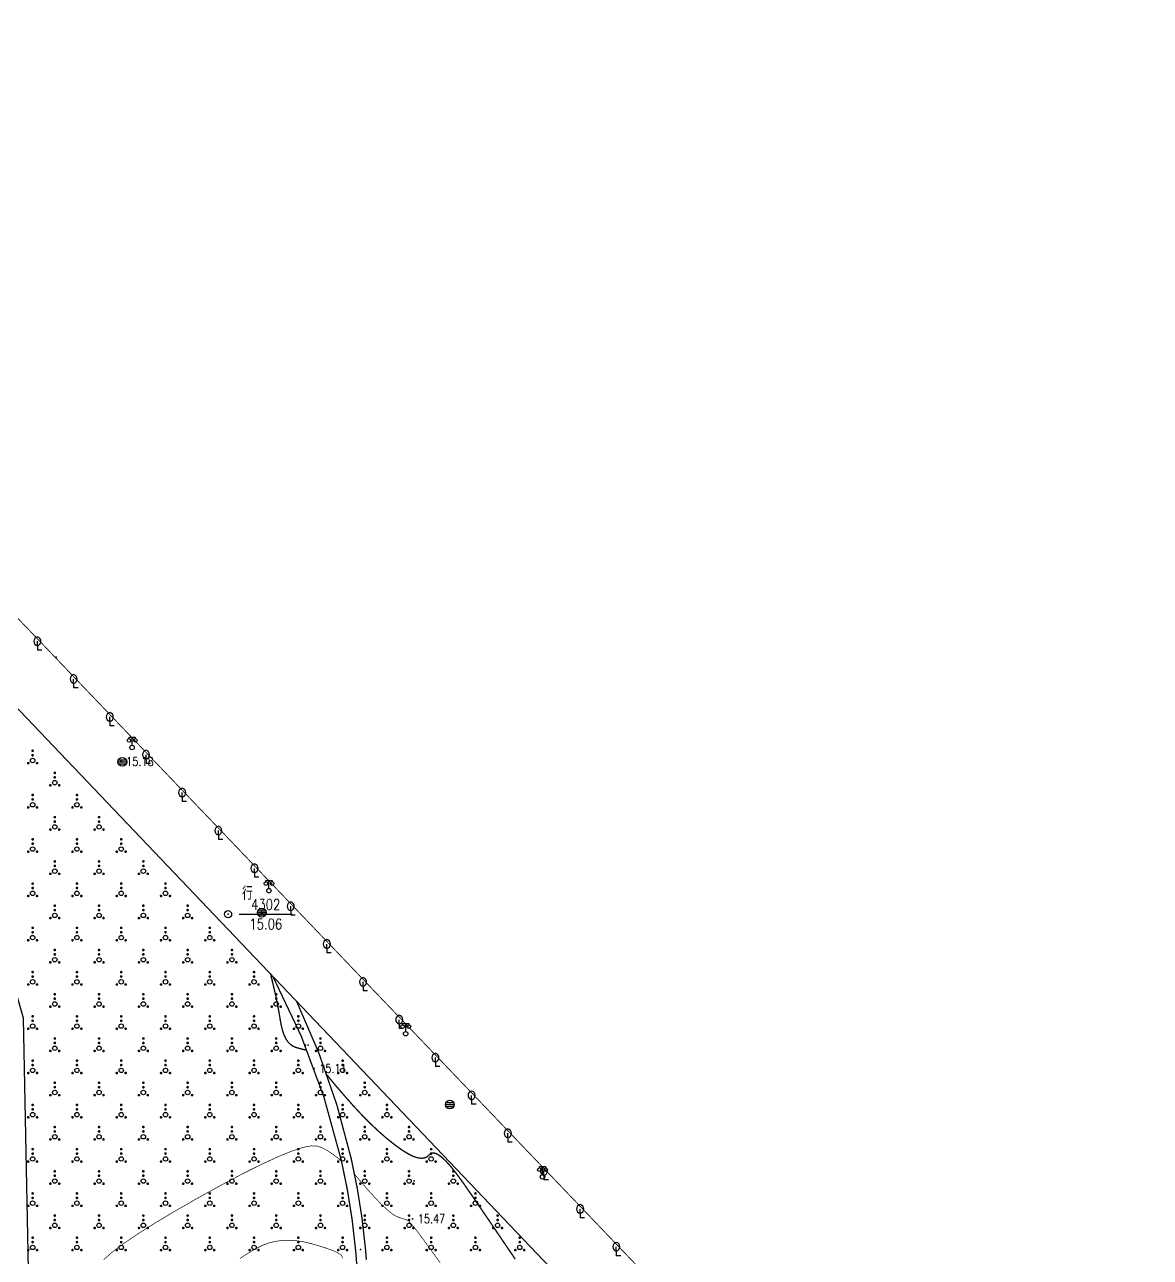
# Model space of a CAD drawing. Extents: x 940 to 2162, y 608 to 1562.
# Drawn here: x 2029.9 to 2157, y 1061.8 to 1201.1 of the extents above; entities that cross this region are included whole.
import ezdxf
from ezdxf.enums import TextEntityAlignment as Align

# ---------------------------------------------------------------- set-up
doc = ezdxf.new("R2010")
doc.units = 0
doc.header["$LTSCALE"] = 0.5
doc.header["$PDSIZE"] = 0.2
doc.linetypes.add('X3', pattern=[5, 4, -1])
doc.layers.get('0').update_dxf_attribs({"linetype": 'CONTINUOUS'})
for name, color, linetype in [('COMPONENT', 4, 'CONTINUOUS'), ('DGX', 2, 'CONTINUOUS'), ('DLDW', 11, 'CONTINUOUS'), ('DLSS', 4, 'CONTINUOUS'), ('GCD', 1, 'CONTINUOUS'), ('KZD', 1, 'CONTINUOUS'), ('ZBTZ', 3, 'CONTINUOUS'), ('ZDH', 1, 'CONTINUOUS')]:
    doc.layers.add(name, color=color, linetype=linetype)
doc.styles.add('HZ', font='rs.shx', dxfattribs={"width": 0.8, "bigfont": 'hztxt.shx'})
doc.linetypes.add('1161', pattern='A,0,[149,AAA.SHX,S=0.15,R=0,X=0,Y=0],-1.6', length=1.6)

# ---------------------------------------------------------------- blocks, each defined once
blk = doc.blocks.new('gc097')
for p, q in [((-0.7, 2), (-0.7, 2.3)), ((-0.7, 2.3), (0.7, 2.3)), ((0, 0.5), (0, 2.3)), ((0.7, 2.3), (0.7, 2))]:
    blk.add_line(p, q)
for centre, radius in [((-0.7, 1.6), 0.4), ((0, 0), 0.5), ((0.73, 1.6), 0.4)]:
    blk.add_circle(centre, radius)
blk = doc.blocks.new('gc143')
for p, q in [((0, 1), (0, 2)), ((0, 1), (0, 0)), ((1, 0), (0, 0))]:
    blk.add_line(p, q)
for centre, start, end in [((0.225, 2), 102.68038, 257.31962), ((-0.225, 2), 282.68038, 77.31962)]:
    blk.add_arc(centre, 1.025, start, end)
blk = doc.blocks.new('gcbj0103')
for p, q in [((-1, 0), (1, 0)), ((-0.9, 0.43), (0.9, 0.43)), ((-0.88, -0.47), (0.88, -0.47))]:
    blk.add_line(p, q)
blk.add_circle((0, 0), 1)
blk = doc.blocks.new('GC200')
at = {"linetype": 'Continuous', "const_width": 0.2, "flags": 128}
blk.add_lwpolyline([(-0.1, 0, 1), (0.1, 0, 1)], format="xyb", close=True, dxfattribs=at)
blk = doc.blocks.new('gc117')
blk.add_circle((0, 0), 0.8)
blk.add_point((0, 0))
blk = doc.blocks.new('gc160')
at = {"const_width": 0.3}
for points in [[(-0.15, 2.2, 1), (0.15, 2.2, 1)], [(-0.15, 1.2, 1), (0.15, 1.2, 1)], [(-1.15, -0.6, 1), (-0.85, -0.6, 1)], [(0.85, -0.6, 1), (1.15, -0.6, 1)]]:
    blk.add_lwpolyline(points, format="xyb", close=True, dxfattribs=at)
blk.add_circle((0, 0), 0.5)

msp = doc.modelspace()

# ---------------------------------------------------------------- linework, layer by layer
at = {"layer": 'DGX', "color": 3, "linetype": 'Continuous', "const_width": 0.15}
for points in [[(2061.81, 1085.22), (2061.72, 1085.23), (2061.56, 1085.26), (2061.36, 1085.31), (2061.12, 1085.37), (2060.85, 1085.45), (2060.53, 1085.54), (2060.21, 1085.68), (2059.92, 1085.89), (2059.65, 1086.16), (2059.42, 1086.51), (2059.22, 1086.93), (2059.05, 1087.42), (2058.91, 1087.98), (2058.79, 1088.61), (2058.68, 1089.3), (2058.54, 1090.07), (2058.38, 1090.89), (2058.18, 1091.78), (2057.96, 1092.74), (2057.71, 1093.76), (2057.7, 1093.81)], [(2085.32, 1061.62), (2083.82, 1063.83), (2082.49, 1065.8), (2081.32, 1067.51), (2080.32, 1068.97), (2079.48, 1070.18), (2078.75, 1071.18), (2078.1, 1072.01), (2077.51, 1072.67), (2076.99, 1073.16), (2076.54, 1073.47), (2076.16, 1073.62), (2075.84, 1073.6), (2075.6, 1073.4), (2075.36, 1073.17), (2075.06, 1073.04), (2074.7, 1073.01), (2074.28, 1073.07), (2073.8, 1073.23), (2073.26, 1073.5), (2072.66, 1073.86), (2072.01, 1074.31), (2071.32, 1074.84), (2070.62, 1075.42), (2069.91, 1076.04), (2069.2, 1076.71), (2068.47, 1077.42), (2067.74, 1078.18), (2067, 1078.98), (2066.25, 1079.83), (2065.53, 1080.66), (2064.89, 1081.41), (2064.33, 1082.09), (2064.06, 1082.42)]]:
    msp.add_lwpolyline(points, dxfattribs=at)
at = {"layer": 'DGX', "linetype": 'Continuous', "const_width": 0.075}
for points in [[(2065.71, 1072.66), (2065.23, 1073.08), (2064.62, 1073.54), (2064.04, 1073.92), (2063.49, 1074.2), (2062.96, 1074.39), (2062.31, 1074.42), (2061.37, 1074.24), (2060.14, 1073.84), (2058.62, 1073.22), (2056.81, 1072.39), (2054.71, 1071.35), (2052.33, 1070.09), (2049.65, 1068.62), (2047, 1067.1), (2044.69, 1065.72), (2042.72, 1064.48), (2041.09, 1063.37), (2039.8, 1062.4), (2038.85, 1061.56)], [(2076.84, 1061.22), (2075.94, 1062.46), (2075.19, 1063.49), (2074.59, 1064.31), (2074.14, 1064.91), (2073.84, 1065.3), (2073.69, 1065.47), (2073.63, 1065.54), (2073.57, 1065.6), (2073.52, 1065.65), (2073.48, 1065.7), (2073.44, 1065.74), (2073.41, 1065.77), (2073.39, 1065.79), (2073.38, 1065.81), (2073.38, 1065.82), (2073.37, 1065.84), (2073.37, 1065.85), (2073.36, 1065.86), (2073.36, 1065.88), (2073.36, 1065.89), (2073.35, 1065.9), (2073.35, 1065.91), (2073.33, 1065.93), (2073.28, 1065.96), (2073.18, 1065.99), (2073.05, 1066.04), (2072.89, 1066.1), (2072.68, 1066.17), (2072.44, 1066.25), (2072.16, 1066.34), (2071.84, 1066.48), (2071.45, 1066.72), (2071.02, 1067.06), (2070.52, 1067.51), (2069.97, 1068.05), (2069.37, 1068.69), (2068.7, 1069.43), (2067.98, 1070.27), (2067.25, 1071.11), (2067.18, 1071.19)], [(2054.23, 1061.68), (2054.6, 1061.93), (2055.05, 1062.22), (2055.58, 1062.54), (2056.19, 1062.88), (2056.85, 1063.21), (2057.55, 1063.46), (2058.27, 1063.63), (2059.02, 1063.73), (2059.8, 1063.75), (2060.6, 1063.7), (2061.44, 1063.57), (2062.31, 1063.36), (2063.13, 1063.13), (2063.85, 1062.9), (2064.45, 1062.69), (2064.94, 1062.5), (2065.32, 1062.31), (2065.58, 1062.14), (2065.74, 1061.99), (2065.78, 1061.84), (2065.79, 1061.7)]]:
    msp.add_lwpolyline(points, dxfattribs=at)
at = {"layer": 'DLSS', "linetype": 'Continuous', "const_width": 0.1, "flags": 128}
msp.add_lwpolyline([(2156.98, 1000.29), (1965.55, 1200.54)], dxfattribs=at)
at = {"layer": 'DLSS', "linetype": 'X3', "const_width": 0.15}
for points in [[(2057.96, 1093.54, -0.065855), (2065.69, 1072.75, -0.033678), (2067.29, 1062.66, -0.00283), (2067.39, 1061.45, 0.020932), (2067.41, 1061.24, 0.035432), (2067.66, 1060.23, -0.027074), (2067.95, 1059.06, -0.011188), (2068.13, 1058.05, -0.0095), (2068.29, 1056.84, -0.026146), (2068.36, 1055.66, -0.024824), (2068.31, 1054.41, -0.032514), (2068.12, 1053.18, -0.020015), (2067.57, 1051.15, -0.014182), (2066.46, 1047.89, -0.025835), (2065.72, 1046.19, -0.000143), (2065.02, 1044.79, -0.000163), (2064.41, 1043.55, -0.000182), (2062.15, 1039.03, -0.000879), (2061.69, 1038.1, -0.015693), (2061.42, 1037.61, 0.003006), (2059.88, 1034.94, 0.008102)], [(2060.63, 1090.74, -0.054946), (2066.79, 1073.01, -0.033678), (2068.41, 1062.76, -0.00283), (2068.51, 1061.54, 0.020932)]]:
    msp.add_lwpolyline(points, format="xyb", dxfattribs=at)
at = {"layer": 'KZD', "linetype": 'Continuous'}
msp.add_line((2054.15, 1100.58), (2060.15, 1100.58), dxfattribs=at)
at = {"layer": 'ZBTZ', "linetype": '1161', "flags": 128}
msp.add_lwpolyline([(2121.82, 1026.51), (2151.19, 995.67), (2151.42, 993.36), (2151.53, 990.43), (2151.53, 989.01), (2151.38, 988.34), (2151, 986.93), (2150.02, 985.07), (2148.29, 982.5), (2146.19, 980.09), (2145.7, 979.78), (2096.33, 944.91), (2043.54, 908.4), (1945.97, 839.94), (1866.41, 784.94), (1844, 770.51), (1793.75, 739.61), (1787.35, 736.36), (1781.6, 733.16), (1764.84, 723.95), (1752.6, 717.55), (1721.55, 702.1), (1717.35, 700.44), (1716.8, 703.25), (1715.25, 709.14), (1713.33, 719.29), (1713.39, 719.89), (1741.42, 727.61), (1760.94, 734.89), (1799.05, 751.94), (1804.24, 754.5), (1825.48, 766.53), (1841.91, 776.8), (1864.56, 793.15), (1992.85, 882.76), (2000.01, 888.8), (2003.78, 892.56), (2012.65, 902.66), (2015.54, 906.34), (2020.91, 915), (2025.38, 925.02), (2030.02, 940.68), (2031.48, 947.7), (2032.67, 959.12), (2038.74, 959.05), (2038.79, 969.11), (2032.71, 969.19), (2030.8, 1037.78), (2029.78, 1088.82), (2027.96, 1095.29), (2025.31, 1099.93), (2022.41, 1105.06), (2019.03, 1109.61), (2017.02, 1111.92), (2001.14, 1128.32), (1942.65, 1190.71), (1941.55, 1191.89), (1941.02, 1193.1), (1940.91, 1193.98), (1940.93, 1194.88), (1941.08, 1195.88), (1941.44, 1197.02), (1942.05, 1198.13), (1942.56, 1198.77), (1943.3, 1199.49), (1944.46, 1200.39), (1945.46, 1200.71), (1947.06, 1201.06), (1949.3, 1201.03), (1953.93, 1200.94), (1955.83, 1200.74), (2121.12, 1027.25)], close=True, dxfattribs=at)
at = {"layer": 'ZDH', "linetype": 'Continuous'}
for p in [(2033.47, 1129.63, 15.35), (2033.47, 1129.63, 15.35), (2040.8, 1117.83, 15.18), (2040.8, 1117.83, 15.18), (2040.95, 1117.79, 15.18), (2040.95, 1117.79, 15.18), (2052.9, 1100.58, 15.06), (2052.9, 1100.58, 15.06), (2052.91, 1100.58, 15.05), (2056.7, 1100.76, 14.98), (2056.7, 1100.76, 14.98), (2056.75, 1100.71, 14.98), (2056.75, 1100.71, 14.98), (2061.65, 1085.77, 14.96), (2061.95, 1085.79, 14.97), (2063.7, 1083.43, 14.92), (2062.6, 1083.16, 15.11), (2077.93, 1079.08, 14.74), (2077.93, 1079.08, 14.74), (2073.89, 1070.45, 15.07), (2073.73, 1066.18, 15.47), (2067.85, 1062.71, 15.96)]:
    msp.add_point(p, dxfattribs=at)

# ---------------------------------------------------------------- block references
at = {"layer": 'COMPONENT', "linetype": 'Continuous', "xscale": 0.5, "yscale": 0.5}
for p in [(2040.95, 1117.79, 15.18), (2056.7, 1100.76, 14.98), (2077.93, 1079.08, 14.74)]:
    msp.add_blockref('gcbj0103', p, dxfattribs=at)
at = {"layer": 'DLDW', "linetype": 'Continuous', "xscale": 0.5, "yscale": 0.5}
for p in [(2042.06, 1119.41, 16.09), (2057.51, 1103.24, 16.09), (2072.95, 1087.08, 16.09), (2088.4, 1070.92, 16.09)]:
    msp.add_blockref('gc097', p, dxfattribs=at)
at = {"layer": 'GCD', "linetype": 'Continuous'}
ref = msp.add_blockref('GC200', (2040.8, 1117.83, 15.18), dxfattribs=dict(at, xscale=0.5, yscale=0.5, zscale=0.5))
ref.add_attrib('height', '15.18', dxfattribs={"linetype": 'Continuous', "height": 1, "style": 'HZ', "width": 0.8}).set_placement((2041.4, 1117.83, 15.18), align=Align.MIDDLE_LEFT)
ref = msp.add_blockref('GC200', (2062.6, 1083.16, 15.11), dxfattribs=dict(at, xscale=0.5, yscale=0.5, zscale=0.5))
ref.add_attrib('height', '15.11', dxfattribs={"linetype": 'Continuous', "height": 1, "style": 'HZ', "width": 0.8}).set_placement((2063.2, 1083.16, 15.11), align=Align.MIDDLE_LEFT)
ref = msp.add_blockref('GC200', (2073.73, 1066.18, 15.47), dxfattribs=dict(at, xscale=0.5, yscale=0.5, zscale=0.5))
ref.add_attrib('height', '15.47', dxfattribs={"linetype": 'Continuous', "height": 1, "style": 'HZ', "width": 0.8}).set_placement((2074.33, 1066.18, 15.47), align=Align.MIDDLE_LEFT)
at = {"layer": 'KZD', "linetype": 'Continuous', "xscale": 0.5, "yscale": 0.5}
msp.add_blockref('gc117', (2052.9, 1100.58, 15.06), dxfattribs=at)
at = {"layer": 'ZBTZ', "linetype": 'Continuous', "xscale": 0.5, "yscale": 0.5}
for name, p in [('gc143', (2031.37, 1130.41, 13.11)), ('gc143', (2035.46, 1126.14, 13.11)), ('gc143', (2039.54, 1121.86, 13.11)), ('gc160', (2030.83, 1117.94)), ('gc143', (2043.63, 1117.59, 13.11)), ('gc160', (2033.33, 1115.44)), ('gc160', (2030.83, 1112.94)), ('gc160', (2035.83, 1112.94)), ('gc143', (2047.71, 1113.31, 13.11)), ('gc160', (2033.33, 1110.44)), ('gc160', (2038.33, 1110.44)), ('gc143', (2051.8, 1109.03, 13.11)), ('gc160', (2030.83, 1107.94)), ('gc160', (2035.83, 1107.94)), ('gc160', (2040.83, 1107.94)), ('gc160', (2033.33, 1105.44)), ('gc160', (2038.33, 1105.44)), ('gc160', (2043.33, 1105.44)), ('gc143', (2055.88, 1104.76, 13.11)), ('gc160', (2030.83, 1102.94)), ('gc160', (2035.83, 1102.94)), ('gc160', (2040.83, 1102.94)), ('gc160', (2045.83, 1102.94)), ('gc160', (2033.33, 1100.44)), ('gc160', (2038.33, 1100.44)), ('gc160', (2043.33, 1100.44)), ('gc160', (2048.33, 1100.44)), ('gc143', (2059.97, 1100.48, 13.11)), ('gc160', (2030.83, 1097.94)), ('gc160', (2035.83, 1097.94)), ('gc160', (2040.83, 1097.94)), ('gc160', (2045.83, 1097.94)), ('gc160', (2050.83, 1097.94)), ('gc143', (2064.05, 1096.21, 13.11)), ('gc160', (2033.33, 1095.44)), ('gc160', (2038.33, 1095.44)), ('gc160', (2043.33, 1095.44)), ('gc160', (2048.33, 1095.44)), ('gc160', (2053.33, 1095.44)), ('gc160', (2030.83, 1092.94)), ('gc160', (2035.83, 1092.94)), ('gc160', (2040.83, 1092.94)), ('gc160', (2045.83, 1092.94)), ('gc160', (2050.83, 1092.94)), ('gc160', (2055.83, 1092.94)), ('gc143', (2068.14, 1091.93, 13.11)), ('gc160', (2033.33, 1090.44)), ('gc160', (2038.33, 1090.44)), ('gc160', (2043.33, 1090.44)), ('gc160', (2048.33, 1090.44)), ('gc160', (2053.33, 1090.44)), ('gc160', (2058.33, 1090.44)), ('gc160', (2030.83, 1087.94)), ('gc160', (2035.83, 1087.94)), ('gc160', (2040.83, 1087.94)), ('gc160', (2045.83, 1087.94)), ('gc160', (2050.83, 1087.94)), ('gc160', (2055.83, 1087.94)), ('gc160', (2060.83, 1087.94)), ('gc143', (2072.22, 1087.66, 13.11)), ('gc160', (2033.33, 1085.44)), ('gc160', (2038.33, 1085.44)), ('gc160', (2043.33, 1085.44)), ('gc160', (2048.33, 1085.44)), ('gc160', (2053.33, 1085.44)), ('gc160', (2058.33, 1085.44)), ('gc160', (2063.33, 1085.44)), ('gc143', (2076.31, 1083.38, 13.11)), ('gc160', (2030.83, 1082.94)), ('gc160', (2035.83, 1082.94)), ('gc160', (2040.83, 1082.94)), ('gc160', (2045.83, 1082.94)), ('gc160', (2050.83, 1082.94)), ('gc160', (2055.83, 1082.94)), ('gc160', (2060.83, 1082.94)), ('gc160', (2065.83, 1082.94)), ('gc160', (2033.33, 1080.44)), ('gc160', (2038.33, 1080.44)), ('gc160', (2043.33, 1080.44)), ('gc160', (2048.33, 1080.44)), ('gc160', (2053.33, 1080.44)), ('gc160', (2058.33, 1080.44)), ('gc160', (2063.33, 1080.44)), ('gc160', (2068.33, 1080.44)), ('gc143', (2080.39, 1079.11, 13.11)), ('gc160', (2030.83, 1077.94)), ('gc160', (2035.83, 1077.94)), ('gc160', (2040.83, 1077.94)), ('gc160', (2045.83, 1077.94)), ('gc160', (2050.83, 1077.94)), ('gc160', (2055.83, 1077.94)), ('gc160', (2060.83, 1077.94)), ('gc160', (2065.83, 1077.94)), ('gc160', (2070.83, 1077.94)), ('gc160', (2033.33, 1075.44)), ('gc160', (2038.33, 1075.44)), ('gc160', (2043.33, 1075.44)), ('gc160', (2048.33, 1075.44)), ('gc160', (2053.33, 1075.44)), ('gc160', (2058.33, 1075.44)), ('gc160', (2063.33, 1075.44)), ('gc160', (2068.33, 1075.44)), ('gc160', (2073.33, 1075.44)), ('gc143', (2084.48, 1074.83, 13.11)), ('gc160', (2030.83, 1072.94)), ('gc160', (2035.83, 1072.94)), ('gc160', (2040.83, 1072.94)), ('gc160', (2045.83, 1072.94)), ('gc160', (2050.83, 1072.94)), ('gc160', (2055.83, 1072.94)), ('gc160', (2060.83, 1072.94)), ('gc160', (2065.83, 1072.94)), ('gc160', (2070.83, 1072.94)), ('gc160', (2075.83, 1072.94)), ('gc160', (2033.33, 1070.44)), ('gc160', (2038.33, 1070.44)), ('gc160', (2043.33, 1070.44)), ('gc160', (2048.33, 1070.44)), ('gc160', (2053.33, 1070.44)), ('gc160', (2058.33, 1070.44)), ('gc160', (2063.33, 1070.44)), ('gc160', (2068.33, 1070.44)), ('gc160', (2073.33, 1070.44)), ('gc160', (2078.33, 1070.44)), ('gc143', (2088.56, 1070.56, 13.11)), ('gc160', (2030.83, 1067.94)), ('gc160', (2035.83, 1067.94)), ('gc160', (2040.83, 1067.94)), ('gc160', (2045.83, 1067.94)), ('gc160', (2050.83, 1067.94)), ('gc160', (2055.83, 1067.94)), ('gc160', (2060.83, 1067.94)), ('gc160', (2065.83, 1067.94)), ('gc160', (2070.83, 1067.94)), ('gc160', (2075.83, 1067.94)), ('gc160', (2080.83, 1067.94)), ('gc160', (2033.33, 1065.44)), ('gc160', (2038.33, 1065.44)), ('gc160', (2043.33, 1065.44)), ('gc160', (2048.33, 1065.44)), ('gc160', (2053.33, 1065.44)), ('gc160', (2058.33, 1065.44)), ('gc160', (2063.33, 1065.44)), ('gc160', (2068.33, 1065.44)), ('gc160', (2073.33, 1065.44)), ('gc160', (2078.33, 1065.44)), ('gc160', (2083.33, 1065.44)), ('gc143', (2092.65, 1066.28, 13.11)), ('gc160', (2030.83, 1062.94)), ('gc160', (2035.83, 1062.94)), ('gc160', (2040.83, 1062.94)), ('gc160', (2045.83, 1062.94)), ('gc160', (2050.83, 1062.94)), ('gc160', (2055.83, 1062.94)), ('gc160', (2060.83, 1062.94)), ('gc160', (2065.83, 1062.94)), ('gc160', (2070.83, 1062.94)), ('gc160', (2075.83, 1062.94)), ('gc160', (2080.83, 1062.94)), ('gc160', (2085.83, 1062.94)), ('gc143', (2096.73, 1062.01, 13.11))]:
    msp.add_blockref(name, p, dxfattribs=at)

# ---------------------------------------------------------------- texts
at = {"layer": 'DLSS', "linetype": 'Continuous', "style": 'HZ', "width": 0.8}
msp.add_text('行', height=1.5, dxfattribs=at).set_placement((2054.48, 1102.2))
at = {"layer": 'KZD', "linetype": 'Continuous', "style": 'HZ', "width": 0.8}
for s, p in [('4302', (2057.15, 1101.67)), ('15.06', (2057.15, 1099.47))]:
    msp.add_text(s, height=1.2, dxfattribs=at).set_placement(p, align=Align.MIDDLE)

doc.saveas('drawing.dxf')
